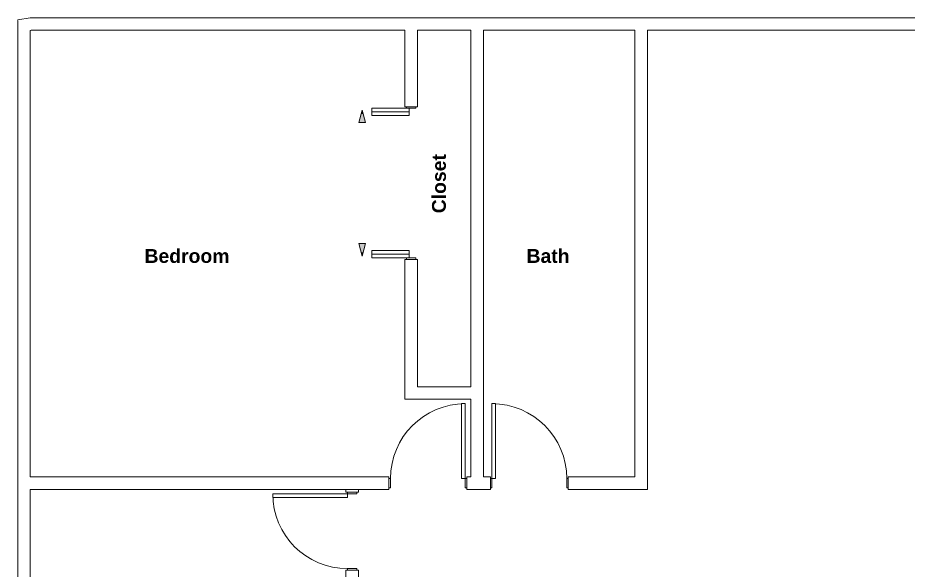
# Model space of a CAD drawing. Header units: inches. Extents: x -462 to 241, y -235 to 232.
# Drawn here: x -462 to -33.3, y -34.2 to 231.5 of the extents above; entities that cross this region are included whole.
import ezdxf

# ---------------------------------------------------------------- set-up
doc = ezdxf.new("R2010")
doc.units = ezdxf.units.IN
doc.header["$LTSCALE"] = 48
doc.header["$MEASUREMENT"] = 0
doc.layers.add('None', color=7, linetype='Continuous', lineweight=5)
doc.styles.add('Arial (bold)', font='Arial Bold.ttf')

# ---------------------------------------------------------------- blocks, each defined once
blk = doc.blocks.new('Group')
at = {"layer": 'None', "color": 7, "linetype": 'Continuous', "lineweight": 5, "transparency": 33554687}
for p, q in [((-462, 230.5), (-462, -186.68)), ((-456, 225.44), (-456, 10.63)), ((-456, 4.63), (-456, -180.68))]:
    blk.add_line(p, q, dxfattribs=at)
blk = doc.blocks.new('Group-1')
at = {"layer": 'None', "color": 7, "transparency": 33554687}
blk.add_blockref('Group', (0, 0), dxfattribs=at)
blk = doc.blocks.new('Group-20')
at = {"layer": 'None', "color": 7, "linetype": 'Continuous', "lineweight": 5, "transparency": 33554687}
for p, q in [((120.47, 231.52), (-456, 231.52)), ((-275.63, 225.52), (-455.49, 225.52)), ((-243.8, 225.52), (-269.63, 225.52)), ((-164.86, 225.52), (-237.8, 225.52)), ((114.47, 225.52), (-158.86, 225.52))]:
    blk.add_line(p, q, dxfattribs=at)
blk = doc.blocks.new('Group-21')
at = {"layer": 'None', "color": 7, "transparency": 33554687}
blk.add_blockref('Group-20', (0, 0), dxfattribs=at)
blk = doc.blocks.new('Group-22')
at = {"layer": 'None', "color": 7, "linetype": 'Continuous', "lineweight": 5, "transparency": 33554687}
for p, q in [((-456, 231.52), (-462, 230.5)), ((-455.49, 225.52), (-456, 225.44))]:
    blk.add_line(p, q, dxfattribs=at)
blk = doc.blocks.new('Group-23')
at = {"layer": 'None', "color": 7, "transparency": 33554687}
blk.add_blockref('Group-22', (0, 0), dxfattribs=at)
blk = doc.blocks.new('Group-60')
at = {"layer": 'None', "color": 7, "linetype": 'Continuous', "lineweight": 5, "transparency": 33554687}
for p, q in [((-18.75, 2.25), (-18.75, -2.25)), ((18.75, 2.25), (18.75, -2.25))]:
    blk.add_line(p, q, dxfattribs=at)
blk = doc.blocks.new('Group-61')
at = {"color": 255, "linetype": 'Continuous', "lineweight": 5, "transparency": 33554687}
for points in [[(-18.75, 2.25), (-18, 2.25), (-18, -2.25), (-18.75, -2.25)], [(18, 2.25), (18.75, 2.25), (18.75, -2.25), (18, -2.25)]]:
    blk.add_wipeout(points, dxfattribs=at).dxf.layer = 'None'
at = {"layer": 'None', "color": 7, "linetype": 'Continuous', "lineweight": 5, "transparency": 33554687, "flags": 128}
for points in [[(-18.75, 2.25), (-18, 2.25), (-18, -2.25), (-18.75, -2.25)], [(18, 2.25), (18.75, 2.25), (18.75, -2.25), (18, -2.25)]]:
    blk.add_lwpolyline(points, close=True, dxfattribs=at)
blk = doc.blocks.new('Group-62')
at = {"layer": 'None', "color": 7, "transparency": 33554687}
blk.add_blockref('Group-60', (0, 0), dxfattribs=at)
blk.add_blockref('Group-61', (0, 0), dxfattribs=at)
at = {"layer": 'None', "color": 7, "linetype": 'Continuous', "lineweight": 5, "transparency": 33554687}
for p, q in [((-18.75, 2.25), (-18, 2.25)), ((-18, 2.25), (-18, -2.25)), ((18.75, 2.25), (18, 2.25)), ((18, 2.25), (18, -2.25)), ((-18.75, -2.25), (-18, -2.25)), ((18.75, -2.25), (18, -2.25))]:
    blk.add_line(p, q, dxfattribs=at)
blk = doc.blocks.new('Group-63')
at = {"layer": 'None', "color": 7, "linetype": 'Continuous', "lineweight": 5, "transparency": 33554687}
blk.add_arc((18, 2.25), 36, 90, 180, dxfattribs=at)
blk = doc.blocks.new('Group-64')
at = {"color": 255, "linetype": 'Continuous', "lineweight": 5, "transparency": 33554687}
blk.add_wipeout([(18, 38.25), (18, 2.25), (16.25, 2.25), (16.25, 38.25)], dxfattribs=at).dxf.layer = 'None'
at = {"layer": 'None', "color": 7, "linetype": 'Continuous', "lineweight": 5, "transparency": 33554687, "flags": 128}
blk.add_lwpolyline([(18, 38.25), (18, 2.25), (16.25, 2.25), (16.25, 38.25)], close=True, dxfattribs=at)
blk = doc.blocks.new('Group-65')
at = {"layer": 'None', "color": 7, "transparency": 33554687}
blk.add_blockref('Group-64', (0, 0), dxfattribs=at)
at = {"layer": 'None', "color": 7, "linetype": 'Continuous', "lineweight": 5, "transparency": 33554687}
for p, q in [((16.25, 38.25), (16.25, 2.25)), ((18, 38.25), (16.25, 38.25)), ((18, 38.25), (18, 2.25)), ((18, 2.25), (16.25, 2.25))]:
    blk.add_line(p, q, dxfattribs=at)
blk = doc.blocks.new('Group-66')
at = {"layer": 'None', "color": 7, "transparency": 33554687}
blk.add_blockref('Group-65', (0, 0), dxfattribs=at)
blk = doc.blocks.new('Door (2D)-3')
at = {"layer": 'None', "color": 7, "transparency": 33554687}
blk.add_blockref('Group-62', (0, 0), dxfattribs=at)
at = {"layer": 'None', "color": 0, "flags": 1}
for tag in ['IFC_UUID', 'instanceID']:
    blk.add_attdef(tag, (-339.26, -34.25), '', height=0.00709, dxfattribs=at)
at = {"layer": 'None', "color": 7, "transparency": 33554687}
blk.add_blockref('Group-63', (0, 0), dxfattribs=at)
blk.add_blockref('Group-66', (0, 0), dxfattribs=at)
blk = doc.blocks.new('Group-68')
at = {"layer": 'None', "color": 7, "linetype": 'Continuous', "lineweight": 5, "transparency": 33554687}
for p, q in [((-304.01, 3.25), (-304.01, 7.63)), ((-298.01, 3.25), (-298.01, 7.63)), ((-304.01, 3.25), (-298.01, 3.25)), ((-298.01, -34.25), (-304.01, -34.25)), ((-304.01, -56.2), (-304.01, -34.25)), ((-298.01, -50.2), (-298.01, -34.25))]:
    blk.add_line(p, q, dxfattribs=at)
blk = doc.blocks.new('Group-69')
at = {"layer": 'None', "color": 7, "transparency": 33554687}
blk.add_blockref('Group-68', (0, 0), dxfattribs=at)
blk = doc.blocks.new('Group-70')
at = {"layer": 'None', "color": 7, "linetype": 'Continuous', "lineweight": 5, "transparency": 33554687}
for p, q in [((-296.11, 10.63), (-456, 10.63)), ((-296.11, 4.63), (-456, 4.63))]:
    blk.add_line(p, q, dxfattribs=at)
blk = doc.blocks.new('Group-71')
at = {"layer": 'None', "color": 7, "transparency": 33554687}
blk.add_blockref('Group-70', (0, 0), dxfattribs=at)
blk = doc.blocks.new('Group-90')
at = {"layer": 'None', "color": 7, "linetype": 'Continuous', "lineweight": 5, "transparency": 33554687}
for p, q in [((-164.86, 10.63), (-164.86, 225.52)), ((-158.86, 4.63), (-158.86, 225.52))]:
    blk.add_line(p, q, dxfattribs=at)
blk = doc.blocks.new('Group-91')
at = {"layer": 'None', "color": 7, "transparency": 33554687}
blk.add_blockref('Group-90', (0, 0), dxfattribs=at)
blk = doc.blocks.new('Group-92')
at = {"layer": 'None', "color": 7, "linetype": 'Continuous', "lineweight": 5, "transparency": 33554687}
for p, q in [((-243.8, 54), (-243.8, 225.52)), ((-237.8, 10.63), (-237.8, 225.52)), ((-243.8, 10.63), (-243.8, 48))]:
    blk.add_line(p, q, dxfattribs=at)
blk = doc.blocks.new('Group-93')
at = {"layer": 'None', "color": 7, "transparency": 33554687}
blk.add_blockref('Group-92', (0, 0), dxfattribs=at)
blk = doc.blocks.new('Group-94')
at = {"layer": 'None', "color": 7, "linetype": 'Continuous', "lineweight": 5, "transparency": 33554687}
for p, q in [((-18.75, 2.25), (-18.75, -2.25)), ((18.75, 2.25), (18.75, -2.25))]:
    blk.add_line(p, q, dxfattribs=at)
blk = doc.blocks.new('Group-95')
at = {"color": 255, "linetype": 'Continuous', "lineweight": 5, "transparency": 33554687}
for points in [[(-18.75, 2.25), (-18, 2.25), (-18, -2.25), (-18.75, -2.25)], [(18, 2.25), (18.75, 2.25), (18.75, -2.25), (18, -2.25)]]:
    blk.add_wipeout(points, dxfattribs=at).dxf.layer = 'None'
at = {"layer": 'None', "color": 7, "linetype": 'Continuous', "lineweight": 5, "transparency": 33554687, "flags": 128}
for points in [[(-18.75, 2.25), (-18, 2.25), (-18, -2.25), (-18.75, -2.25)], [(18, 2.25), (18.75, 2.25), (18.75, -2.25), (18, -2.25)]]:
    blk.add_lwpolyline(points, close=True, dxfattribs=at)
blk = doc.blocks.new('Group-96')
at = {"layer": 'None', "color": 7, "transparency": 33554687}
blk.add_blockref('Group-94', (0, 0), dxfattribs=at)
blk.add_blockref('Group-95', (0, 0), dxfattribs=at)
at = {"layer": 'None', "color": 7, "linetype": 'Continuous', "lineweight": 5, "transparency": 33554687}
for p, q in [((-18.75, 2.25), (-18, 2.25)), ((-18, 2.25), (-18, -2.25)), ((18.75, 2.25), (18, 2.25)), ((18, 2.25), (18, -2.25)), ((-18.75, -2.25), (-18, -2.25)), ((18.75, -2.25), (18, -2.25))]:
    blk.add_line(p, q, dxfattribs=at)
blk = doc.blocks.new('Group-97')
at = {"layer": 'None', "color": 7, "linetype": 'Continuous', "lineweight": 5, "transparency": 33554687}
blk.add_arc((18, 2.25), 36, 90, 180, dxfattribs=at)
blk = doc.blocks.new('Group-98')
at = {"color": 255, "linetype": 'Continuous', "lineweight": 5, "transparency": 33554687}
blk.add_wipeout([(18, 38.25), (18, 2.25), (16.25, 2.25), (16.25, 38.25)], dxfattribs=at).dxf.layer = 'None'
at = {"layer": 'None', "color": 7, "linetype": 'Continuous', "lineweight": 5, "transparency": 33554687, "flags": 128}
blk.add_lwpolyline([(18, 38.25), (18, 2.25), (16.25, 2.25), (16.25, 38.25)], close=True, dxfattribs=at)
blk = doc.blocks.new('Group-99')
at = {"layer": 'None', "color": 7, "transparency": 33554687}
blk.add_blockref('Group-98', (0, 0), dxfattribs=at)
at = {"layer": 'None', "color": 7, "linetype": 'Continuous', "lineweight": 5, "transparency": 33554687}
for p, q in [((16.25, 38.25), (16.25, 2.25)), ((18, 38.25), (16.25, 38.25)), ((18, 38.25), (18, 2.25)), ((18, 2.25), (16.25, 2.25))]:
    blk.add_line(p, q, dxfattribs=at)
blk = doc.blocks.new('Group-100')
at = {"layer": 'None', "color": 7, "transparency": 33554687}
blk.add_blockref('Group-99', (0, 0), dxfattribs=at)
blk = doc.blocks.new('Door (2D)-5')
at = {"layer": 'None', "color": 7, "transparency": 33554687}
blk.add_blockref('Group-96', (0, 0), dxfattribs=at)
at = {"layer": 'None', "color": 0, "flags": 1}
for tag in ['IFC_UUID', 'instanceID']:
    blk.add_attdef(tag, (-283.31, 4.63), '', height=0.00709, dxfattribs=at)
at = {"layer": 'None', "color": 7, "transparency": 33554687}
blk.add_blockref('Group-97', (0, 0), dxfattribs=at)
blk.add_blockref('Group-100', (0, 0), dxfattribs=at)
blk = doc.blocks.new('Group-102')
at = {"layer": 'None', "color": 7, "linetype": 'Continuous', "lineweight": 5, "transparency": 33554687}
for p, q in [((-18.75, 2.25), (-18.75, -2.25)), ((18.75, 2.25), (18.75, -2.25))]:
    blk.add_line(p, q, dxfattribs=at)
blk = doc.blocks.new('Group-103')
at = {"color": 255, "linetype": 'Continuous', "lineweight": 5, "transparency": 33554687}
for points in [[(-18.75, 2.25), (-18, 2.25), (-18, -2.25), (-18.75, -2.25)], [(18, 2.25), (18.75, 2.25), (18.75, -2.25), (18, -2.25)]]:
    blk.add_wipeout(points, dxfattribs=at).dxf.layer = 'None'
at = {"layer": 'None', "color": 7, "linetype": 'Continuous', "lineweight": 5, "transparency": 33554687, "flags": 128}
for points in [[(-18.75, 2.25), (-18, 2.25), (-18, -2.25), (-18.75, -2.25)], [(18, 2.25), (18.75, 2.25), (18.75, -2.25), (18, -2.25)]]:
    blk.add_lwpolyline(points, close=True, dxfattribs=at)
blk = doc.blocks.new('Group-104')
at = {"layer": 'None', "color": 7, "transparency": 33554687}
blk.add_blockref('Group-102', (0, 0), dxfattribs=at)
blk.add_blockref('Group-103', (0, 0), dxfattribs=at)
at = {"layer": 'None', "color": 7, "linetype": 'Continuous', "lineweight": 5, "transparency": 33554687}
for p, q in [((-18.75, 2.25), (-18, 2.25)), ((-18, 2.25), (-18, -2.25)), ((18.75, 2.25), (18, 2.25)), ((18, 2.25), (18, -2.25)), ((-18.75, -2.25), (-18, -2.25)), ((18.75, -2.25), (18, -2.25))]:
    blk.add_line(p, q, dxfattribs=at)
blk = doc.blocks.new('Group-105')
at = {"layer": 'None', "color": 7, "linetype": 'Continuous', "lineweight": 5, "transparency": 33554687}
blk.add_arc((-18, 2.25), 36, 0, 90, dxfattribs=at)
blk = doc.blocks.new('Group-106')
at = {"color": 255, "linetype": 'Continuous', "lineweight": 5, "transparency": 33554687}
blk.add_wipeout([(-18, 2.25), (-18, 38.25), (-16.25, 38.25), (-16.25, 2.25)], dxfattribs=at).dxf.layer = 'None'
at = {"layer": 'None', "color": 7, "linetype": 'Continuous', "lineweight": 5, "transparency": 33554687, "flags": 128}
blk.add_lwpolyline([(-18, 2.25), (-18, 38.25), (-16.25, 38.25), (-16.25, 2.25)], close=True, dxfattribs=at)
blk = doc.blocks.new('Group-107')
at = {"layer": 'None', "color": 7, "transparency": 33554687}
blk.add_blockref('Group-106', (0, 0), dxfattribs=at)
at = {"layer": 'None', "color": 7, "linetype": 'Continuous', "lineweight": 5, "transparency": 33554687}
for p, q in [((-18, 2.25), (-18, 38.25)), ((-18, 38.25), (-16.25, 38.25)), ((-16.25, 2.25), (-16.25, 38.25)), ((-18, 2.25), (-16.25, 2.25))]:
    blk.add_line(p, q, dxfattribs=at)
blk = doc.blocks.new('Group-108')
at = {"layer": 'None', "color": 7, "transparency": 33554687}
blk.add_blockref('Group-107', (0, 0), dxfattribs=at)
blk = doc.blocks.new('Door (2D)-6')
at = {"layer": 'None', "color": 7, "transparency": 33554687}
blk.add_blockref('Group-104', (0, 0), dxfattribs=at)
at = {"layer": 'None', "color": 0, "flags": 1}
for tag in ['IFC_UUID', 'instanceID']:
    blk.add_attdef(tag, (-234.45, 4.63), '', height=0.00709, dxfattribs=at)
at = {"layer": 'None', "color": 7, "transparency": 33554687}
blk.add_blockref('Group-105', (0, 0), dxfattribs=at)
blk.add_blockref('Group-108', (0, 0), dxfattribs=at)
blk = doc.blocks.new('Group-110')
at = {"layer": 'None', "color": 7, "linetype": 'Continuous', "lineweight": 5, "transparency": 33554687}
for p, q in [((-296.11, 10.63), (-283.31, 10.63)), ((-283.31, 4.63), (-283.31, 10.63)), ((-245.81, 10.63), (-243.8, 10.63)), ((-245.81, 10.63), (-245.81, 4.63)), ((-237.8, 10.63), (-234.45, 10.63)), ((-234.45, 4.63), (-234.45, 10.63)), ((-196.95, 10.63), (-164.86, 10.63)), ((-196.95, 10.63), (-196.95, 4.63)), ((-296.11, 4.63), (-283.31, 4.63)), ((-245.81, 4.63), (-234.45, 4.63)), ((-196.95, 4.63), (-158.86, 4.63))]:
    blk.add_line(p, q, dxfattribs=at)
blk = doc.blocks.new('Group-111')
at = {"layer": 'None', "color": 7, "transparency": 33554687}
blk.add_blockref('Group-110', (0, 0), dxfattribs=at)
blk = doc.blocks.new('Group-132')
at = {"layer": 'None', "color": 7, "linetype": 'Continuous', "lineweight": 5, "transparency": 33554687}
for p, q in [((-243.8, 54), (-269.63, 54)), ((-243.8, 48), (-275.63, 48))]:
    blk.add_line(p, q, dxfattribs=at)
blk = doc.blocks.new('Group-133')
at = {"layer": 'None', "color": 7, "transparency": 33554687}
blk.add_blockref('Group-132', (0, 0), dxfattribs=at)
blk = doc.blocks.new('Group-134')
at = {"layer": 'None', "color": 7, "linetype": 'Continuous', "lineweight": 5, "transparency": 33554687}
for p, q in [((-36.75, 2.25), (-36.75, -2.25)), ((36.75, 2.25), (36.75, -2.25))]:
    blk.add_line(p, q, dxfattribs=at)
blk = doc.blocks.new('Group-135')
at = {"color": 255, "linetype": 'Continuous', "lineweight": 5, "transparency": 33554687}
for points in [[(-36.75, 2.25), (-36, 2.25), (-36, -2.25), (-36.75, -2.25)], [(36, 2.25), (36.75, 2.25), (36.75, -2.25), (36, -2.25)]]:
    blk.add_wipeout(points, dxfattribs=at).dxf.layer = 'None'
at = {"layer": 'None', "color": 7, "linetype": 'Continuous', "lineweight": 5, "transparency": 33554687, "flags": 128}
for points in [[(-36.75, 2.25), (-36, 2.25), (-36, -2.25), (-36.75, -2.25)], [(36, 2.25), (36.75, 2.25), (36.75, -2.25), (36, -2.25)]]:
    blk.add_lwpolyline(points, close=True, dxfattribs=at)
blk = doc.blocks.new('Group-136')
at = {"layer": 'None', "color": 7, "transparency": 33554687}
blk.add_blockref('Group-134', (0, 0), dxfattribs=at)
blk.add_blockref('Group-135', (0, 0), dxfattribs=at)
at = {"layer": 'None', "color": 7, "linetype": 'Continuous', "lineweight": 5, "transparency": 33554687}
for p, q in [((-36.75, 2.25), (-36, 2.25)), ((-36, 2.25), (-36, -2.25)), ((36.75, 2.25), (36, 2.25)), ((36, 2.25), (36, -2.25)), ((-36.75, -2.25), (-36, -2.25)), ((36.75, -2.25), (36, -2.25))]:
    blk.add_line(p, q, dxfattribs=at)
blk = doc.blocks.new('Group-137')
at = {"color": 255, "linetype": 'Continuous', "lineweight": 5, "transparency": 33554687}
blk.add_wipeout([(-36, 0.875), (-36, 18.875), (-34.25, 18.875), (-34.25, 0.875)], dxfattribs=at).dxf.layer = 'None'
at = {"layer": 'None', "color": 7, "linetype": 'Continuous', "lineweight": 5, "transparency": 33554687, "flags": 128}
blk.add_lwpolyline([(-36, 0.875), (-36, 18.875), (-34.25, 18.875), (-34.25, 0.875)], close=True, dxfattribs=at)
blk = doc.blocks.new('Group-138')
at = {"layer": 'None', "color": 7, "transparency": 33554687}
blk.add_blockref('Group-137', (0, 0), dxfattribs=at)
at = {"layer": 'None', "color": 7, "linetype": 'Continuous', "lineweight": 5, "transparency": 33554687}
for p, q in [((-36, 0.875), (-36, 18.875)), ((-36, 18.875), (-34.25, 18.875)), ((-34.25, 0.875), (-34.25, 18.875)), ((-36, 0.875), (-34.25, 0.875))]:
    blk.add_line(p, q, dxfattribs=at)
blk = doc.blocks.new('Group-139')
at = {"layer": 'None', "color": 7, "transparency": 33554687}
blk.add_blockref('Group-138', (0, 0), dxfattribs=at)
blk = doc.blocks.new('Group-140')
at = {"color": 255, "linetype": 'Continuous', "lineweight": 5, "transparency": 33554687}
blk.add_wipeout([(-32.5, 18.875), (-32.5, 0.875), (-34.25, 0.875), (-34.25, 18.875)], dxfattribs=at).dxf.layer = 'None'
at = {"layer": 'None', "color": 7, "linetype": 'Continuous', "lineweight": 5, "transparency": 33554687, "flags": 128}
blk.add_lwpolyline([(-32.5, 18.875), (-32.5, 0.875), (-34.25, 0.875), (-34.25, 18.875)], close=True, dxfattribs=at)
blk = doc.blocks.new('Group-141')
at = {"layer": 'None', "color": 7, "transparency": 33554687}
blk.add_blockref('Group-140', (0, 0), dxfattribs=at)
at = {"layer": 'None', "color": 7, "linetype": 'Continuous', "lineweight": 5, "transparency": 33554687}
for p, q in [((-34.25, 18.875), (-34.25, 0.875)), ((-32.5, 18.875), (-34.25, 18.875)), ((-32.5, 18.875), (-32.5, 0.875)), ((-32.5, 0.875), (-34.25, 0.875))]:
    blk.add_line(p, q, dxfattribs=at)
blk = doc.blocks.new('Group-142')
at = {"layer": 'None', "color": 7, "transparency": 33554687}
blk.add_blockref('Group-141', (0, 0), dxfattribs=at)
blk = doc.blocks.new('Group-143')
at = {"color": 255, "linetype": 'Continuous', "lineweight": 5, "transparency": 33554687}
blk.add_wipeout([(36, 18.875), (36, 0.875), (34.25, 0.875), (34.25, 18.875)], dxfattribs=at).dxf.layer = 'None'
at = {"layer": 'None', "color": 7, "linetype": 'Continuous', "lineweight": 5, "transparency": 33554687, "flags": 128}
blk.add_lwpolyline([(36, 18.875), (36, 0.875), (34.25, 0.875), (34.25, 18.875)], close=True, dxfattribs=at)
blk = doc.blocks.new('Group-144')
at = {"layer": 'None', "color": 7, "transparency": 33554687}
blk.add_blockref('Group-143', (0, 0), dxfattribs=at)
at = {"layer": 'None', "color": 7, "linetype": 'Continuous', "lineweight": 5, "transparency": 33554687}
for p, q in [((34.25, 18.875), (34.25, 0.875)), ((36, 18.875), (34.25, 18.875)), ((36, 18.875), (36, 0.875)), ((36, 0.875), (34.25, 0.875))]:
    blk.add_line(p, q, dxfattribs=at)
blk = doc.blocks.new('Group-145')
at = {"layer": 'None', "color": 7, "transparency": 33554687}
blk.add_blockref('Group-144', (0, 0), dxfattribs=at)
blk = doc.blocks.new('Group-146')
at = {"color": 255, "linetype": 'Continuous', "lineweight": 5, "transparency": 33554687}
blk.add_wipeout([(32.5, 0.875), (32.5, 18.875), (34.25, 18.875), (34.25, 0.875)], dxfattribs=at).dxf.layer = 'None'
at = {"layer": 'None', "color": 7, "linetype": 'Continuous', "lineweight": 5, "transparency": 33554687, "flags": 128}
blk.add_lwpolyline([(32.5, 0.875), (32.5, 18.875), (34.25, 18.875), (34.25, 0.875)], close=True, dxfattribs=at)
blk = doc.blocks.new('Group-147')
at = {"layer": 'None', "color": 7, "transparency": 33554687}
blk.add_blockref('Group-146', (0, 0), dxfattribs=at)
at = {"layer": 'None', "color": 7, "linetype": 'Continuous', "lineweight": 5, "transparency": 33554687}
for p, q in [((32.5, 0.875), (32.5, 18.875)), ((32.5, 18.875), (34.25, 18.875)), ((34.25, 0.875), (34.25, 18.875)), ((32.5, 0.875), (34.25, 0.875))]:
    blk.add_line(p, q, dxfattribs=at)
blk = doc.blocks.new('Group-148')
at = {"layer": 'None', "color": 7, "transparency": 33554687}
blk.add_blockref('Group-147', (0, 0), dxfattribs=at)
blk = doc.blocks.new('Door (2D)-9')
at = {"layer": 'None', "linetype": 'Continuous', "lineweight": 0, "transparency": 33554687}
for points in [[(-29.12, 21.99), (-35.12, 23.6), (-29.12, 25.21)], [(29.12, 25.21), (35.12, 23.6), (29.12, 21.99)]]:
    blk.add_hatch(color=7, dxfattribs=at).paths.add_polyline_path(points)
at = {"layer": 'None', "color": 7, "linetype": 'Continuous', "lineweight": 5, "transparency": 33554687}
for p, q in [((-35.12, 23.6), (-33.37, 23.6)), ((33.37, 23.6), (35.12, 23.6))]:
    blk.add_line(p, q, dxfattribs=at)
at = {"layer": 'None', "color": 7, "linetype": 'Continuous', "lineweight": 5, "transparency": 33554687, "flags": 128}
for points in [[(-29.12, 21.99), (-35.12, 23.6), (-29.12, 25.21)], [(29.12, 25.21), (35.12, 23.6), (29.12, 21.99)]]:
    blk.add_lwpolyline(points, close=True, dxfattribs=at)
at = {"layer": 'None', "color": 7, "transparency": 33554687}
blk.add_blockref('Group-136', (0, 0), dxfattribs=at)
at = {"layer": 'None', "color": 0, "flags": 1}
for tag in ['IFC_UUID', 'instanceID']:
    blk.add_attdef(tag, (-296.23, 115.25), '', height=0.00709, dxfattribs=at)
at = {"layer": 'None', "color": 7, "transparency": 33554687}
for name in ['Group-139', 'Group-145']:
    blk.add_blockref(name, (0, 0), dxfattribs=at)
for name in ['Group-142', 'Group-148']:
    blk.add_blockref(name, (0, 0), dxfattribs=at)
blk = doc.blocks.new('Group-150')
at = {"layer": 'None', "color": 7, "linetype": 'Continuous', "lineweight": 5, "transparency": 33554687}
for p, q in [((-275.63, 188.75), (-275.63, 225.52)), ((-269.63, 188.75), (-269.63, 225.52)), ((-275.63, 188.75), (-269.63, 188.75)), ((-269.63, 115.25), (-275.63, 115.25)), ((-275.63, 48), (-275.63, 115.25)), ((-269.63, 54), (-269.63, 115.25))]:
    blk.add_line(p, q, dxfattribs=at)
blk = doc.blocks.new('Group-151')
at = {"layer": 'None', "color": 7, "transparency": 33554687}
blk.add_blockref('Group-150', (0, 0), dxfattribs=at)

msp = doc.modelspace()

# ---------------------------------------------------------------- wipeouts: each hides what was drawn before it
at = {"color": 255, "linetype": 'Continuous', "lineweight": 5, "transparency": 33554687}
for points in [[(-456, -180.68), (-456, 225.44), (-462, 230.5), (-462, -186.68)], [(-253.64, 137.47), (-253.64, 166.18), (-264.28, 166.18), (-264.28, 137.47)], [(-401, 111.36), (-359.85, 111.36), (-359.85, 122), (-401, 122)], [(-217.05, 111.36), (-196.12, 111.36), (-196.12, 122), (-217.05, 122)], [(-304.01, 7.63), (-304.01, 3.25), (-298.01, 3.25), (-298.01, 7.63)]]:
    msp.add_wipeout(points, dxfattribs=at).dxf.layer = 'None'

# ---------------------------------------------------------------- next in the draw order: linework, layer by layer
at = {"layer": 'None', "color": 7, "linetype": 'Continuous', "lineweight": 5, "transparency": 33554687}
for p, q in [((-462, 230.5), (-462, -186.68)), ((-456, 225.44), (-456, 10.63)), ((-456, 4.63), (-456, -180.68))]:
    msp.add_line(p, q, dxfattribs=at)

# ---------------------------------------------------------------- next in the draw order: block references
at = {"layer": 'None', "color": 7, "transparency": 33554687}
msp.add_blockref('Group-1', (0, 0), dxfattribs=at)
at = {"layer": 'None', "color": 7, "transparency": 33554687, "rotation": 90}
msp.add_blockref('Door (2D)-3', (-301.01, -15.5), dxfattribs=at)

# ---------------------------------------------------------------- next in the draw order: texts
at = {"layer": 'None', "color": 7, "transparency": 33554687, "insert": (-262.56, 137.47), "char_height": 6.672, "attachment_point": 1, "rotation": 90, "line_spacing_factor": 0.960695, "style": 'Arial (bold)'}
msp.add_mtext('Closet', dxfattribs=at)
at = {"layer": 'None', "color": 7, "transparency": 33554687, "char_height": 6.672, "attachment_point": 1, "line_spacing_factor": 0.960695, "style": 'Arial (bold)'}
for s, insert in [('Bedroom', (-401, 120.27)), ('Bath', (-217.05, 120.27))]:
    msp.add_mtext(s, dxfattribs=dict(at, insert=insert))

# ---------------------------------------------------------------- next in the draw order: linework, layer by layer
at = {"layer": 'None', "color": 7, "linetype": 'Continuous', "lineweight": 5, "transparency": 33554687}
for p, q in [((-304.01, 3.25), (-304.01, 7.63)), ((-298.01, 3.25), (-298.01, 7.63)), ((-304.01, 3.25), (-298.01, 3.25))]:
    msp.add_line(p, q, dxfattribs=at)

# ---------------------------------------------------------------- next in the draw order: block references
at = {"layer": 'None', "color": 7, "transparency": 33554687}
msp.add_blockref('Group-69', (0, 0), dxfattribs=at)

# ---------------------------------------------------------------- next in the draw order: wipeouts: each hides what was drawn before it
at = {"color": 255, "linetype": 'Continuous', "lineweight": 5, "transparency": 33554687}
msp.add_wipeout([(-455.49, 225.52), (114.47, 225.52), (120.47, 231.52), (-456, 231.52)], dxfattribs=at).dxf.layer = 'None'

# ---------------------------------------------------------------- next in the draw order: linework, layer by layer
at = {"layer": 'None', "color": 7, "linetype": 'Continuous', "lineweight": 5, "transparency": 33554687}
for p, q in [((120.47, 231.52), (-456, 231.52)), ((-275.63, 225.52), (-455.49, 225.52)), ((-243.8, 225.52), (-269.63, 225.52)), ((-164.86, 225.52), (-237.8, 225.52)), ((114.47, 225.52), (-158.86, 225.52))]:
    msp.add_line(p, q, dxfattribs=at)

# ---------------------------------------------------------------- next in the draw order: block references
at = {"layer": 'None', "color": 7, "transparency": 33554687}
msp.add_blockref('Group-21', (0, 0), dxfattribs=at)

# ---------------------------------------------------------------- next in the draw order: wipeouts: each hides what was drawn before it
at = {"color": 255, "linetype": 'Continuous', "lineweight": 5, "transparency": 33554687}
msp.add_wipeout([(-456, 4.63), (-296.11, 4.63), (-296.11, 10.63), (-456, 10.63)], dxfattribs=at).dxf.layer = 'None'

# ---------------------------------------------------------------- next in the draw order: linework, layer by layer
at = {"layer": 'None', "color": 7, "linetype": 'Continuous', "lineweight": 5, "transparency": 33554687}
for p, q in [((-296.11, 10.63), (-456, 10.63)), ((-296.11, 4.63), (-456, 4.63))]:
    msp.add_line(p, q, dxfattribs=at)

# ---------------------------------------------------------------- next in the draw order: block references
at = {"layer": 'None', "color": 7, "transparency": 33554687}
msp.add_blockref('Group-71', (0, 0), dxfattribs=at)

# ---------------------------------------------------------------- next in the draw order: wipeouts: each hides what was drawn before it
at = {"color": 255, "linetype": 'Continuous', "lineweight": 5, "transparency": 33554687}
for points in [[(-456, 225.44), (-455.49, 225.52), (-456, 231.52), (-462, 230.5)], [(-269.63, 225.52), (-275.63, 225.52), (-275.63, 188.75), (-269.63, 188.75)], [(-243.8, 225.52), (-243.8, 10.63), (-237.8, 10.63), (-237.8, 225.52)], [(-164.86, 225.52), (-164.86, 10.63), (-158.86, 4.63), (-158.86, 225.52)]]:
    msp.add_wipeout(points, dxfattribs=at).dxf.layer = 'None'

# ---------------------------------------------------------------- next in the draw order: linework, layer by layer
at = {"layer": 'None', "color": 7, "linetype": 'Continuous', "lineweight": 5, "transparency": 33554687}
for p, q in [((-456, 231.52), (-462, 230.5)), ((-455.49, 225.52), (-456, 225.44)), ((-243.8, 54), (-243.8, 225.52)), ((-237.8, 10.63), (-237.8, 225.52)), ((-164.86, 10.63), (-164.86, 225.52)), ((-158.86, 4.63), (-158.86, 225.52)), ((-243.8, 10.63), (-243.8, 48))]:
    msp.add_line(p, q, dxfattribs=at)

# ---------------------------------------------------------------- next in the draw order: block references
at = {"layer": 'None', "color": 7, "transparency": 33554687}
for name in ['Group-23', 'Group-93', 'Group-91']:
    msp.add_blockref(name, (0, 0), dxfattribs=at)

# ---------------------------------------------------------------- next in the draw order: wipeouts: each hides what was drawn before it
at = {"color": 255, "linetype": 'Continuous', "lineweight": 5, "transparency": 33554687}
msp.add_wipeout([(-296.11, 10.63), (-296.11, 4.63), (-283.31, 4.63), (-283.31, 10.63)], dxfattribs=at).dxf.layer = 'None'

# ---------------------------------------------------------------- next in the draw order: wipeouts: each hides what was drawn before it
for points in [[(-234.45, 10.63), (-245.81, 10.63), (-245.81, 4.63), (-234.45, 4.63)], [(-158.86, 4.63), (-164.86, 10.63), (-196.95, 10.63), (-196.95, 4.63)]]:
    msp.add_wipeout(points, dxfattribs=at).dxf.layer = 'None'

# ---------------------------------------------------------------- next in the draw order: block references
at = {"layer": 'None', "color": 7, "transparency": 33554687}
for name, p in [('Door (2D)-5', (-264.56, 7.63)), ('Door (2D)-6', (-215.7, 7.63))]:
    msp.add_blockref(name, p, dxfattribs=at)

# ---------------------------------------------------------------- next in the draw order: linework, layer by layer
at = {"layer": 'None', "color": 7, "linetype": 'Continuous', "lineweight": 5, "transparency": 33554687}
for p, q in [((-296.11, 10.63), (-283.31, 10.63)), ((-283.31, 4.63), (-283.31, 10.63)), ((-245.81, 10.63), (-243.8, 10.63)), ((-245.81, 10.63), (-245.81, 4.63)), ((-237.8, 10.63), (-234.45, 10.63)), ((-234.45, 4.63), (-234.45, 10.63)), ((-196.95, 10.63), (-164.86, 10.63)), ((-196.95, 10.63), (-196.95, 4.63)), ((-296.11, 4.63), (-283.31, 4.63)), ((-245.81, 4.63), (-234.45, 4.63)), ((-196.95, 4.63), (-158.86, 4.63))]:
    msp.add_line(p, q, dxfattribs=at)

# ---------------------------------------------------------------- next in the draw order: block references
at = {"layer": 'None', "color": 7, "transparency": 33554687}
msp.add_blockref('Group-111', (0, 0), dxfattribs=at)

# ---------------------------------------------------------------- next in the draw order: wipeouts: each hides what was drawn before it
at = {"color": 255, "linetype": 'Continuous', "lineweight": 5, "transparency": 33554687}
msp.add_wipeout([(-275.63, 48), (-243.8, 48), (-243.8, 54), (-269.63, 54)], dxfattribs=at).dxf.layer = 'None'

# ---------------------------------------------------------------- next in the draw order: linework, layer by layer
at = {"layer": 'None', "color": 7, "linetype": 'Continuous', "lineweight": 5, "transparency": 33554687}
for p, q in [((-243.8, 54), (-269.63, 54)), ((-243.8, 48), (-275.63, 48))]:
    msp.add_line(p, q, dxfattribs=at)

# ---------------------------------------------------------------- next in the draw order: block references
at = {"layer": 'None', "color": 7, "transparency": 33554687}
msp.add_blockref('Group-133', (0, 0), dxfattribs=at)

# ---------------------------------------------------------------- next in the draw order: wipeouts: each hides what was drawn before it
at = {"color": 255, "linetype": 'Continuous', "lineweight": 5, "transparency": 33554687}
msp.add_wipeout([(-275.63, 48), (-269.63, 54), (-269.63, 115.25), (-275.63, 115.25)], dxfattribs=at).dxf.layer = 'None'

# ---------------------------------------------------------------- next in the draw order: block references
at = {"layer": 'None', "color": 7, "transparency": 33554687, "rotation": 90}
msp.add_blockref('Door (2D)-9', (-272.63, 152), dxfattribs=at)

# ---------------------------------------------------------------- next in the draw order: linework, layer by layer
at = {"layer": 'None', "color": 7, "linetype": 'Continuous', "lineweight": 5, "transparency": 33554687}
for p, q in [((-275.63, 188.75), (-275.63, 225.52)), ((-269.63, 188.75), (-269.63, 225.52)), ((-275.63, 188.75), (-269.63, 188.75)), ((-269.63, 115.25), (-275.63, 115.25)), ((-275.63, 48), (-275.63, 115.25)), ((-269.63, 54), (-269.63, 115.25))]:
    msp.add_line(p, q, dxfattribs=at)

# ---------------------------------------------------------------- next in the draw order: block references
at = {"layer": 'None', "color": 7, "transparency": 33554687}
msp.add_blockref('Group-151', (0, 0), dxfattribs=at)

doc.saveas('drawing.dxf')
